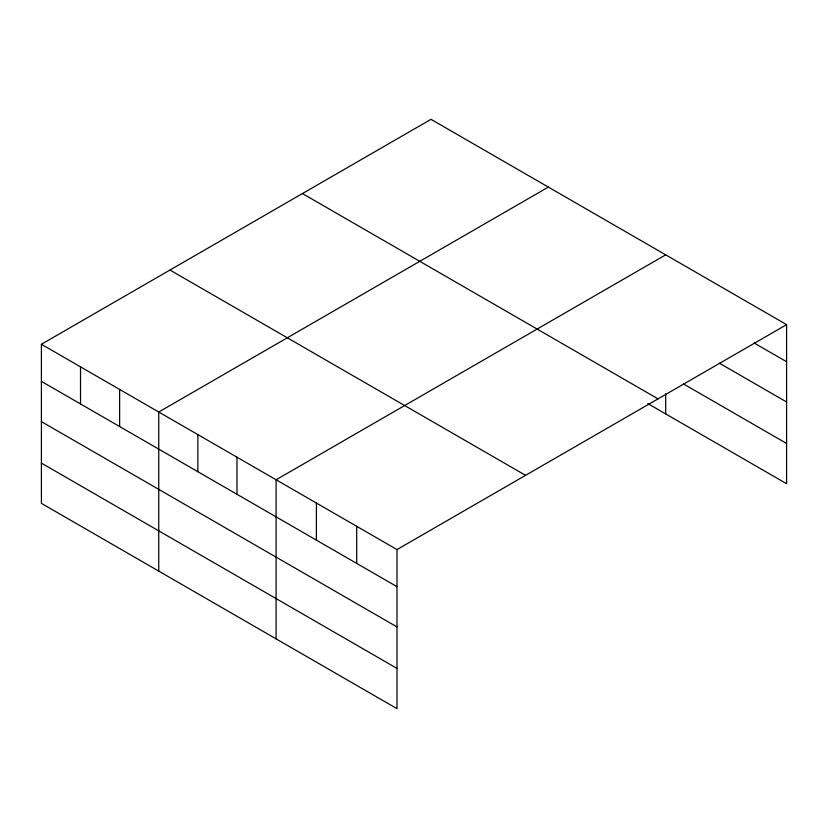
<?xml version="1.0" encoding="UTF-8"?>
<svg xmlns="http://www.w3.org/2000/svg" width="828" height="828" viewBox="0 0 828 828"><rect width="100%" height="100%" fill="white"/><g stroke="black" fill="none" stroke-linecap="round" stroke-linejoin="round"><path stroke-width="1.24" d="M41.4 344.272L396.995 549.575L396.995 708.664L41.4 503.362L41.4 344.272L431.005 119.335L786.6 324.638L786.6 483.728L647.817 403.598M548.353 187.087L158.748 412.023L158.748 571.113M665.702 254.838L276.086 479.774L276.086 638.864M396.995 549.575L786.6 324.638M754.132 342.989L786.6 361.732M719.428 363.213L786.6 401.984M683.607 384.006L786.6 443.466M302.437 193.566L658.032 398.868M169.968 270.042L525.563 475.344M41.4 381.366L396.995 586.669M41.4 421.628L396.995 626.92M41.4 463.1L396.995 668.403M665.702 393.797L665.702 413.928M356.692 526.308L356.692 563.402M316.389 503.041L316.389 540.135M236.974 457.191L236.974 494.285M197.861 434.607L197.861 471.701M119.625 389.439L119.625 426.534M80.513 366.856L80.513 403.95"/></g></svg>
